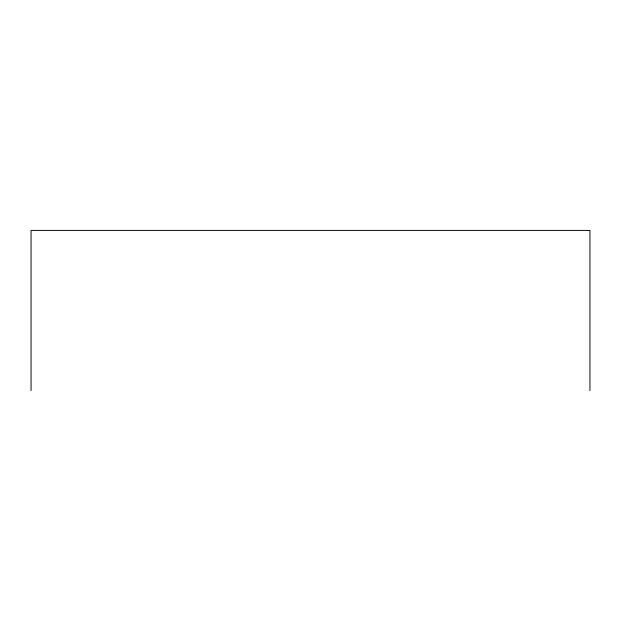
<?xml version="1.0" encoding="UTF-8"?>
<svg xmlns="http://www.w3.org/2000/svg" width="621" height="621" viewBox="0 0 621 621"><rect width="100%" height="100%" fill="white"/><g stroke="black" fill="none" stroke-linecap="round" stroke-linejoin="round"><path stroke-width="0.93" d="M589.95 390.578L589.95 230.422L31.05 230.422L31.05 390.578"/></g></svg>
